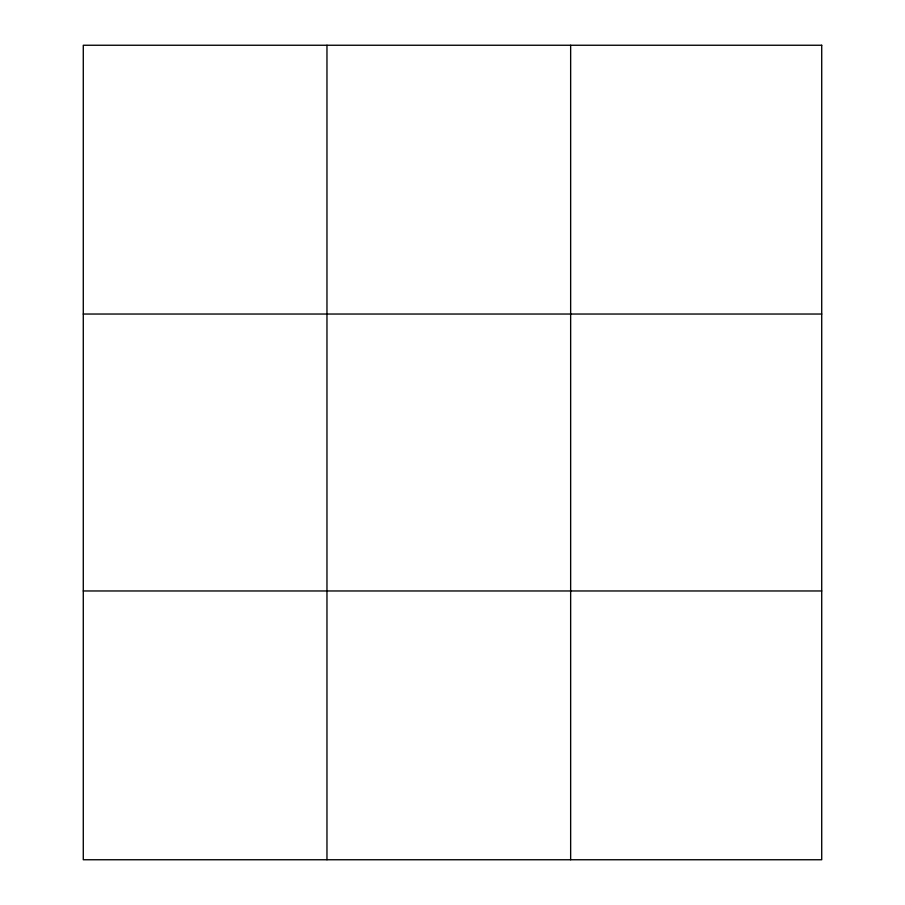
<?xml version="1.0" encoding="UTF-8"?>
<svg xmlns="http://www.w3.org/2000/svg" width="905" height="905" viewBox="0 0 905 905"><rect width="100%" height="100%" fill="white"/><g stroke="black" fill="none" stroke-linecap="round" stroke-linejoin="round"><path stroke-width="1.36" d="M326.965 859.75L326.965 45.25M570.648 859.75L570.648 45.25M83.283 314.035L821.717 314.035M83.283 590.965L821.717 590.965M821.717 45.25L821.717 859.75L83.283 859.75L83.283 45.25L821.717 45.25"/></g></svg>
